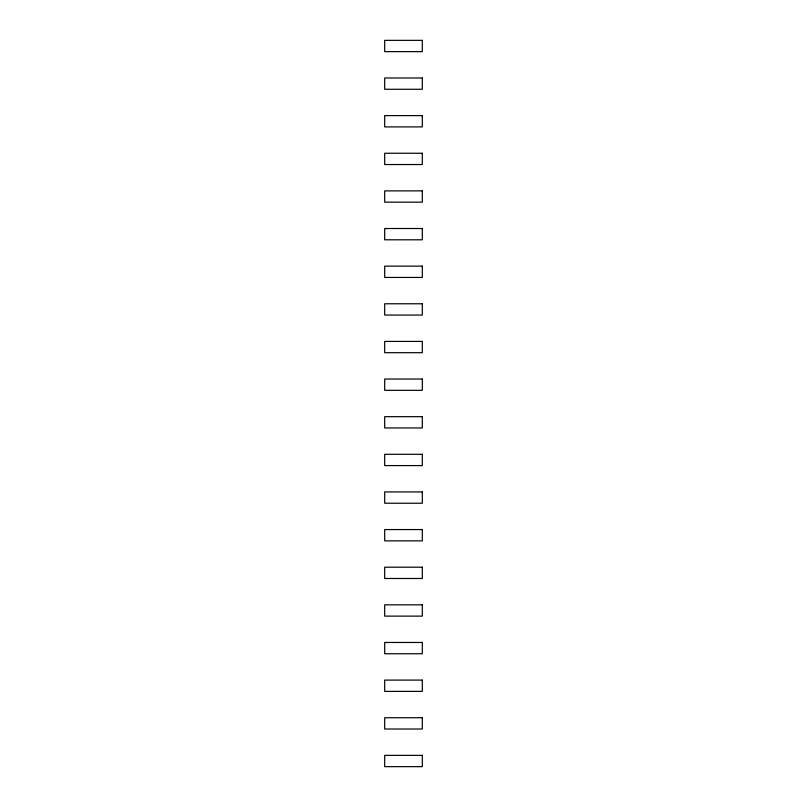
<?xml version="1.0" encoding="UTF-8"?>
<svg xmlns="http://www.w3.org/2000/svg" width="807" height="807" viewBox="0 0 807 807"><rect width="100%" height="100%" fill="white"/><g stroke="black" fill="none" stroke-linecap="round" stroke-linejoin="round"><path stroke-width="1.21" d="M422.313 40.35L384.687 40.35L384.687 51.638L422.313 51.638L422.313 40.35M422.313 77.986L384.687 77.986L384.687 89.274L422.313 89.274L422.313 77.986M422.313 115.613L384.687 115.613L384.687 126.901L422.313 126.901L422.313 115.613M422.313 153.249L384.687 153.249L384.687 164.537L422.313 164.537L422.313 153.249M422.313 190.876L384.687 190.876L384.687 202.164L422.313 202.164L422.313 190.876M422.313 228.512L384.687 228.512L384.687 239.8L422.313 239.8L422.313 228.512M422.313 266.139L384.687 266.139L384.687 277.437L422.313 277.437L422.313 266.139M422.313 303.775L384.687 303.775L384.687 315.063L422.313 315.063L422.313 303.775M422.313 341.411L384.687 341.411L384.687 352.699L422.313 352.699L422.313 341.411M422.313 379.038L384.687 379.038L384.687 390.326L422.313 390.326L422.313 379.038M422.313 416.674L384.687 416.674L384.687 427.962L422.313 427.962L422.313 416.674M422.313 454.301L384.687 454.301L384.687 465.589L422.313 465.589L422.313 454.301M422.313 491.937L384.687 491.937L384.687 503.225L422.313 503.225L422.313 491.937M422.313 529.563L384.687 529.563L384.687 540.861L422.313 540.861L422.313 529.563M422.313 567.2L384.687 567.2L384.687 578.488L422.313 578.488L422.313 567.2M422.313 604.836L384.687 604.836L384.687 616.124L422.313 616.124L422.313 604.836M422.313 642.463L384.687 642.463L384.687 653.751L422.313 653.751L422.313 642.463M422.313 680.099L384.687 680.099L384.687 691.387L422.313 691.387L422.313 680.099M422.313 717.726L384.687 717.726L384.687 729.014L422.313 729.014L422.313 717.726M422.313 755.362L384.687 755.362L384.687 766.65L422.313 766.65L422.313 755.362"/></g></svg>
